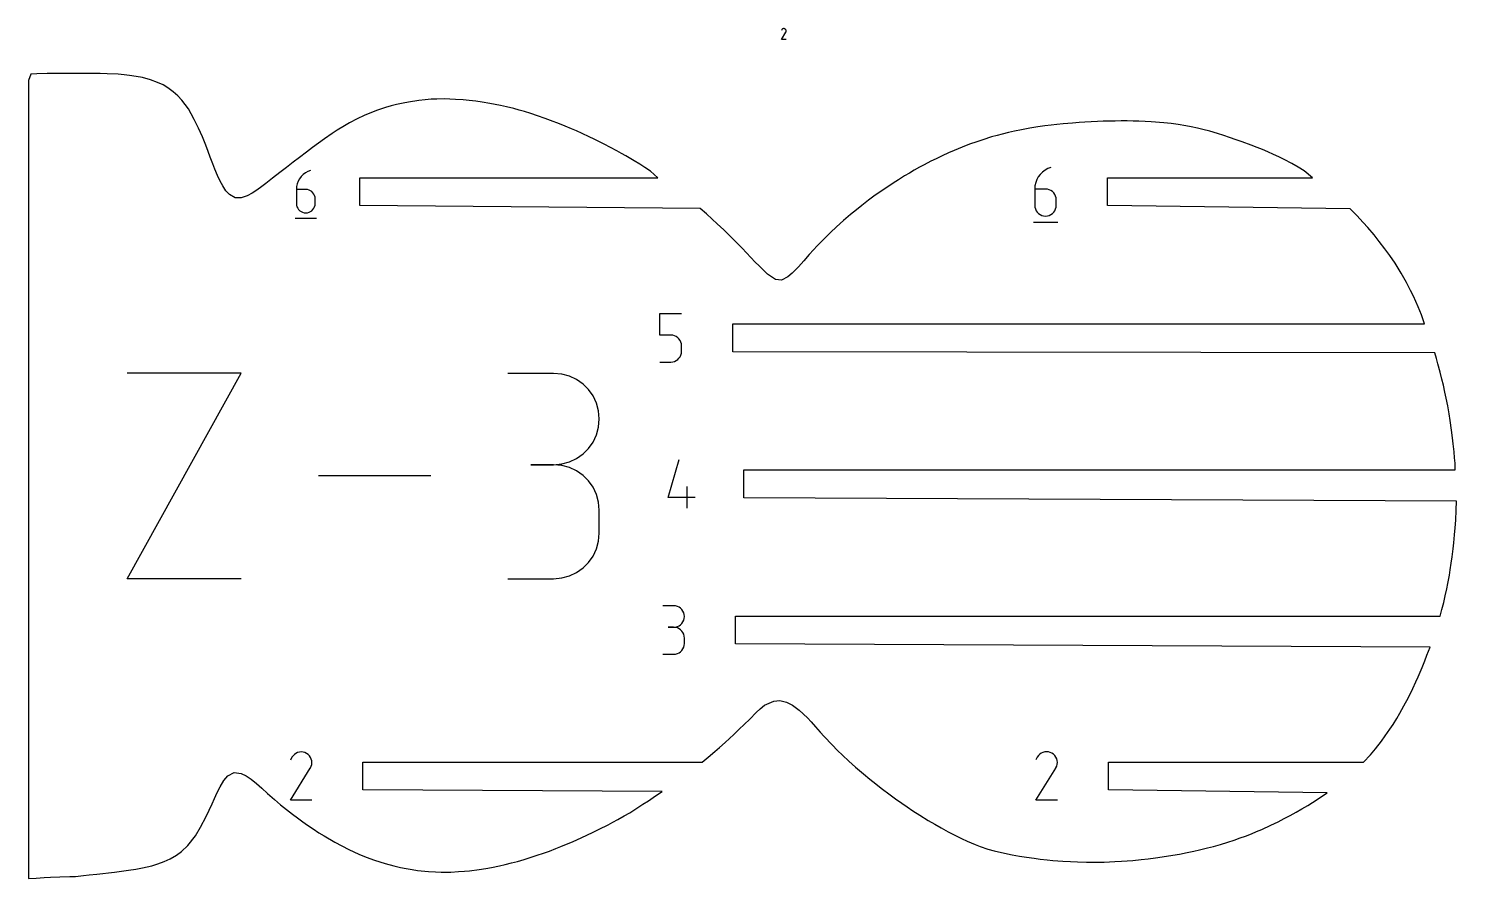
# Model space of a CAD drawing. Extents: x 0 to 600, y 0 to 900.
# Drawn here: x 151.7 to 292.8, y 109.7 to 193.7 of the extents above; entities that cross this region are included whole.
import ezdxf

# ---------------------------------------------------------------- set-up
doc = ezdxf.new("R2010")
doc.units = 0

msp = doc.modelspace()

# ---------------------------------------------------------------- linework, layer by layer
at = {"layer": 'annotation', "color": 1}
for p, q in [((226.123901, 192.633254), (226.565872, 193.34477)), ((226.155982, 193.590475), (226.124576, 193.530231)), ((226.180905, 193.625816), (226.155982, 193.590475)), ((226.210806, 193.655317), (226.180905, 193.625816)), ((226.244777, 193.678743), (226.210806, 193.655317)), ((226.281909, 193.695856), (226.244777, 193.678743)), ((226.321291, 193.706422), (226.281909, 193.695856)), ((226.362014, 193.710203), (226.321291, 193.706422)), ((226.403169, 193.706963), (226.362014, 193.710203)), ((226.443847, 193.696467), (226.403169, 193.706963)), ((226.483138, 193.678477), (226.443847, 193.696467)), ((226.518279, 193.653524), (226.483138, 193.678477)), ((226.483138, 193.678477), (226.483138, 193.678477)), ((226.547661, 193.623579), (226.518279, 193.653524)), ((226.571023, 193.589562), (226.547661, 193.623579)), ((226.565872, 193.34477), (226.566401, 193.345424)), ((226.565872, 193.34477), (226.565872, 193.34477)), ((226.566401, 193.345424), (226.566907, 193.346083)), ((226.566907, 193.346083), (226.567396, 193.346754)), ((226.567396, 193.346754), (226.567869, 193.347441)), ((226.567869, 193.347441), (226.568331, 193.34815)), ((226.568331, 193.34815), (226.568784, 193.348888)), ((226.568784, 193.348888), (226.569232, 193.349658)), ((226.569232, 193.349658), (226.569679, 193.350468)), ((226.569679, 193.350468), (226.570127, 193.351322)), ((226.570127, 193.351322), (226.588376, 193.390503)), ((226.570127, 193.351322), (226.570127, 193.351322)), ((226.588102, 193.552389), (226.571023, 193.589562)), ((226.598639, 193.51298), (226.588102, 193.552389)), ((226.588376, 193.390503), (226.599037, 193.431119)), ((226.60237, 193.47225), (226.598639, 193.51298)), ((226.599037, 193.431119), (226.60237, 193.47225)), ((226.602208, 192.633254), (226.123901, 192.633254)), ((178.869088, 179.269435), (178.676318, 179.075847)), ((179.088783, 179.43511), (178.869088, 179.269435)), ((179.332896, 179.569502), (179.088783, 179.43511)), ((179.598921, 179.669245), (179.332896, 179.569502)), ((179.598921, 179.669245), (179.598921, 179.669245)), ((251.702574, 179.297229), (251.515086, 179.046844)), ((251.923843, 179.519437), (251.702574, 179.297229)), ((252.176016, 179.709603), (251.923843, 179.519437)), ((252.456217, 179.863864), (252.176016, 179.709603)), ((252.76157, 179.978352), (252.456217, 179.863864)), ((252.76157, 179.978352), (252.76157, 179.978352)), ((178.224593, 178.089687), (178.204031, 177.807032)), ((178.204031, 177.807032), (178.204031, 176.417124)), ((179.132646, 177.807032), (178.204031, 177.807032)), ((178.284608, 178.361263), (178.224593, 178.089687)), ((178.381572, 178.618394), (178.284608, 178.361263)), ((178.512977, 178.85771), (178.381572, 178.618394)), ((178.676318, 179.075847), (178.512977, 178.85771)), ((179.29966, 177.792127), (179.132646, 177.807032)), ((179.456814, 177.749142), (179.29966, 177.792127)), ((251.184068, 178.16528), (251.160467, 177.840838)), ((251.160467, 177.840838), (251.160467, 176.245454)), ((252.226364, 177.840838), (251.160467, 177.840838)), ((251.252956, 178.477005), (251.184068, 178.16528)), ((251.364254, 178.772148), (251.252956, 178.477005)), ((251.515086, 179.046844), (251.364254, 178.772148)), ((252.418068, 177.82373), (252.226364, 177.840838)), ((252.598455, 177.77439), (252.418068, 177.82373)), ((252.764525, 177.695793), (252.598455, 177.77439)), ((178.204031, 176.417124), (178.204031, 176.417124)), ((178.204031, 176.417124), (178.219023, 176.250075)), ((179.601495, 177.680668), (179.456814, 177.749142)), ((179.731088, 177.589297), (179.601495, 177.680668)), ((179.84298, 177.477622), (179.731088, 177.589297)), ((179.934558, 177.348236), (179.84298, 177.477622)), ((180.003206, 177.20373), (179.934558, 177.348236)), ((180.046312, 177.046696), (180.003206, 177.20373)), ((180.061262, 176.879727), (180.046312, 177.046696)), ((180.046312, 176.250075), (180.061262, 176.417124)), ((180.061262, 176.417124), (180.061262, 176.879727)), ((180.061262, 176.879727), (180.061262, 176.879727)), ((252.913276, 177.590915), (252.764525, 177.695793)), ((253.04171, 177.462731), (252.913276, 177.590915)), ((253.146826, 177.314217), (253.04171, 177.462731)), ((253.225623, 177.148347), (253.146826, 177.314217)), ((253.275102, 176.968099), (253.225623, 177.148347)), ((253.292261, 176.776446), (253.275102, 176.968099)), ((253.292261, 176.245454), (253.292261, 176.776446)), ((253.292261, 176.776446), (253.292261, 176.776446)), ((178.087724, 174.964737), (180.178617, 174.964737)), ((178.219023, 176.250075), (178.262237, 176.092824)), ((178.262237, 176.092824), (178.331026, 175.948004)), ((178.331026, 175.948004), (178.422744, 175.818245)), ((178.422744, 175.818245), (178.534744, 175.706179)), ((178.534744, 175.706179), (178.66438, 175.614436)), ((178.66438, 175.614436), (178.809007, 175.545648)), ((178.809007, 175.545648), (178.965978, 175.502445)), ((178.965978, 175.502445), (179.132646, 175.48746)), ((179.132646, 175.48746), (179.29966, 175.502445)), ((179.132646, 175.48746), (179.132646, 175.48746)), ((179.29966, 175.502445), (179.456814, 175.545648)), ((179.456814, 175.545648), (179.601495, 175.614436)), ((179.601495, 175.614436), (179.731088, 175.706179)), ((179.731088, 175.706179), (179.84298, 175.818245)), ((179.84298, 175.818245), (179.934558, 175.948004)), ((179.934558, 175.948004), (180.003206, 176.092824)), ((180.003206, 176.092824), (180.046312, 176.250075)), ((251.160467, 176.245454), (251.160467, 176.245454)), ((251.160467, 176.245454), (251.177676, 176.053708)), ((251.177676, 176.053708), (251.227278, 175.873211)), ((251.227278, 175.873211), (251.306236, 175.706981)), ((251.306236, 175.706981), (251.411513, 175.558039)), ((251.411513, 175.558039), (251.540071, 175.429406)), ((251.540071, 175.429406), (251.688872, 175.3241)), ((251.688872, 175.3241), (251.85488, 175.245142)), ((251.85488, 175.245142), (252.035056, 175.195553)), ((252.035056, 175.195553), (252.226364, 175.178352)), ((252.226364, 175.178352), (252.418068, 175.195553)), ((252.226364, 175.178352), (252.226364, 175.178352)), ((252.418068, 175.195553), (252.598455, 175.245142)), ((252.598455, 175.245142), (252.764525, 175.3241)), ((252.764525, 175.3241), (252.913276, 175.429406)), ((252.913276, 175.429406), (253.04171, 175.558039)), ((253.04171, 175.558039), (253.146826, 175.706981)), ((253.146826, 175.706981), (253.225623, 175.873211)), ((253.225623, 175.873211), (253.275102, 176.053708)), ((253.275102, 176.053708), (253.292261, 176.245454)), ((251.026966, 174.578352), (253.426966, 174.578352)), ((214.129032, 163.401924), (214.129032, 165.539438)), ((214.129032, 165.539438), (216.260827, 165.539438)), ((215.19493, 163.401924), (214.129032, 163.401924)), ((215.386317, 163.384816), (215.19493, 163.401924)), ((215.566535, 163.335476), (215.386317, 163.384816)), ((215.732555, 163.256879), (215.566535, 163.335476)), ((215.881347, 163.152001), (215.732555, 163.256879)), ((216.00988, 163.023817), (215.881347, 163.152001)), ((216.115124, 162.875303), (216.00988, 163.023817)), ((216.19405, 162.709433), (216.115124, 162.875303)), ((216.243628, 162.529185), (216.19405, 162.709433)), ((216.260827, 162.337532), (216.243628, 162.529185)), ((216.260827, 161.80654), (216.260827, 162.337532)), ((216.260827, 162.337532), (216.260827, 162.337532)), ((215.566414, 160.806229), (215.732421, 160.885186)), ((215.732421, 160.885186), (215.881223, 160.990492)), ((215.881223, 160.990492), (216.009781, 161.119125)), ((216.009781, 161.119125), (216.115057, 161.268067)), ((216.115057, 161.268067), (216.194016, 161.434297)), ((216.194016, 161.434297), (216.243618, 161.614794)), ((216.243618, 161.614794), (216.260827, 161.80654)), ((161.473169, 139.326955), (172.75552, 159.646401)), ((172.75552, 159.646401), (161.473169, 159.646401)), ((203.617606, 159.622827), (199.10543, 159.622827)), ((204.429131, 159.549986), (203.617606, 159.622827)), ((205.192749, 159.340069), (204.429131, 159.549986)), ((214.129032, 160.739438), (215.19493, 160.739438)), ((215.19493, 160.739438), (215.386237, 160.756639)), ((215.19493, 160.739438), (215.19493, 160.739438)), ((215.386237, 160.756639), (215.566414, 160.806229)), ((205.895757, 159.005988), (205.192749, 159.340069)), ((206.525456, 158.560652), (205.895757, 159.005988)), ((207.069145, 158.016972), (206.525456, 158.560652)), ((207.514122, 157.387859), (207.069145, 158.016972)), ((207.847688, 156.686222), (207.514122, 157.387859)), ((208.057142, 155.924973), (207.847688, 156.686222)), ((208.129782, 155.117022), (208.057142, 155.924973)), ((207.847688, 153.541075), (208.057142, 154.305278)), ((208.057142, 154.305278), (208.129782, 155.117022)), ((208.129782, 155.117022), (208.129782, 155.117022)), ((207.069145, 152.206515), (207.514122, 152.837219)), ((207.514122, 152.837219), (207.847688, 153.541075)), ((205.192749, 150.881373), (205.895757, 151.215786)), ((205.895757, 151.215786), (206.525456, 151.661769)), ((206.525456, 151.661769), (207.069145, 152.206515)), ((214.952591, 147.367626), (216.016983, 151.100525)), ((203.617606, 150.598475), (201.358332, 150.598475)), ((201.358332, 150.598475), (203.617606, 150.598475)), ((203.617606, 150.598475), (204.429131, 150.671334)), ((204.429131, 150.525634), (203.617606, 150.598475)), ((203.617606, 150.598475), (203.617606, 150.598475)), ((204.429131, 150.671334), (205.192749, 150.881373)), ((205.192749, 150.315717), (204.429131, 150.525634)), ((205.895757, 149.981636), (205.192749, 150.315717)), ((206.525456, 149.5363), (205.895757, 149.981636)), ((191.487549, 149.486678), (180.377223, 149.486678)), ((207.069145, 148.99262), (206.525456, 149.5363)), ((207.514122, 148.363507), (207.069145, 148.99262)), ((207.847688, 147.66187), (207.514122, 148.363507)), ((216.81889, 146.300525), (216.81889, 148.432319)), ((208.057142, 146.900621), (207.847688, 147.66187)), ((208.129782, 146.09267), (208.057142, 146.900621)), ((217.617786, 147.367626), (214.952591, 147.367626)), ((208.129782, 143.833397), (208.129782, 146.09267)), ((208.129782, 146.09267), (208.129782, 146.09267)), ((207.847688, 142.263683), (208.057142, 143.02511)), ((208.057142, 143.02511), (208.129782, 143.833397)), ((207.069145, 140.932923), (207.514122, 141.561994)), ((207.514122, 141.561994), (207.847688, 142.263683)), ((205.192749, 139.610203), (205.895757, 139.944148)), ((205.895757, 139.944148), (206.525456, 140.389348)), ((206.525456, 140.389348), (207.069145, 140.932923)), ((172.75552, 139.326955), (161.473169, 139.326955)), ((199.10543, 139.327592), (203.617606, 139.327592)), ((203.617606, 139.327592), (204.429131, 139.400391)), ((203.617606, 139.327592), (203.617606, 139.327592)), ((204.429131, 139.400391), (205.192749, 139.610203)), ((215.480137, 136.656042), (214.41424, 136.656042)), ((215.671841, 136.638835), (215.480137, 136.656042)), ((215.852228, 136.589247), (215.671841, 136.638835)), ((216.018298, 136.510328), (215.852228, 136.589247)), ((216.16705, 136.405127), (216.018298, 136.510328)), ((216.295484, 136.276696), (216.16705, 136.405127)), ((216.400599, 136.128082), (216.295484, 136.276696)), ((216.479397, 135.962337), (216.400599, 136.128082)), ((216.528875, 135.782509), (216.479397, 135.962337)), ((216.546035, 135.591649), (216.528875, 135.782509)), ((216.528875, 135.399894), (216.546035, 135.591649)), ((216.546035, 135.591649), (216.546035, 135.591649)), ((215.480137, 134.524247), (214.946436, 134.524247)), ((214.946436, 134.524247), (215.480137, 134.524247)), ((215.480137, 134.524247), (215.671841, 134.541458)), ((215.671841, 134.50704), (215.480137, 134.524247)), ((215.480137, 134.524247), (215.480137, 134.524247)), ((215.671841, 134.541458), (215.852228, 134.591075)), ((215.852228, 134.457452), (215.671841, 134.50704)), ((215.852228, 134.591075), (216.018298, 134.670072)), ((216.018298, 134.378533), (215.852228, 134.457452)), ((216.018298, 134.670072), (216.16705, 134.775426)), ((216.16705, 134.273333), (216.018298, 134.378533)), ((216.16705, 134.775426), (216.295484, 134.904109)), ((216.295484, 134.144901), (216.16705, 134.273333)), ((216.295484, 134.904109), (216.400599, 135.053099)), ((216.400599, 133.996287), (216.295484, 134.144901)), ((216.400599, 135.053099), (216.479397, 135.219368)), ((216.479397, 135.219368), (216.528875, 135.399894)), ((216.479397, 133.830542), (216.400599, 133.996287)), ((216.528875, 133.650714), (216.479397, 133.830542)), ((216.479397, 132.555345), (216.528875, 132.735214)), ((216.546035, 133.459855), (216.528875, 133.650714)), ((216.528875, 132.735214), (216.546035, 132.926153)), ((216.546035, 132.926153), (216.546035, 133.459855)), ((216.546035, 133.459855), (216.546035, 133.459855)), ((214.41424, 131.861761), (215.480137, 131.861761)), ((215.480137, 131.861761), (215.671841, 131.878958)), ((215.480137, 131.861761), (215.480137, 131.861761)), ((215.671841, 131.878958), (215.852228, 131.928521)), ((215.852228, 131.928521), (216.018298, 132.007408)), ((216.018298, 132.007408), (216.16705, 132.112576)), ((216.16705, 132.112576), (216.295484, 132.240983)), ((216.295484, 132.240983), (216.400599, 132.389587)), ((216.400599, 132.389587), (216.479397, 132.555345)), ((177.767759, 121.671868), (177.629068, 121.40582)), ((177.877821, 121.827938), (177.767759, 121.671868)), ((178.009871, 121.95822), (177.877821, 121.827938)), ((178.159893, 122.061671), (178.009871, 121.95822)), ((178.32387, 122.137248), (178.159893, 122.061671)), ((178.497787, 122.183907), (178.32387, 122.137248)), ((178.677628, 122.200605), (178.497787, 122.183907)), ((178.859375, 122.186299), (178.677628, 122.200605)), ((179.039014, 122.139945), (178.859375, 122.186299)), ((179.212529, 122.0605), (179.039014, 122.139945)), ((179.367719, 121.9503), (179.212529, 122.0605)), ((179.212529, 122.0605), (179.212529, 122.0605)), ((179.497474, 121.818061), (179.367719, 121.9503)), ((179.600642, 121.667836), (179.497474, 121.818061)), ((179.676068, 121.503677), (179.600642, 121.667836)), ((179.722598, 121.329637), (179.676068, 121.503677)), ((251.406545, 121.688956), (251.266573, 121.42045)), ((251.517625, 121.846469), (251.406545, 121.688956)), ((251.650895, 121.977955), (251.517625, 121.846469)), ((251.802303, 122.082362), (251.650895, 121.977955)), ((251.967796, 122.158637), (251.802303, 122.082362)), ((252.14332, 122.205727), (251.967796, 122.158637)), ((252.324822, 122.22258), (252.14332, 122.205727)), ((252.50825, 122.208141), (252.324822, 122.22258)), ((252.689549, 122.161359), (252.50825, 122.208141)), ((252.864667, 122.08118), (252.689549, 122.161359)), ((253.021291, 121.969962), (252.864667, 122.08118)), ((252.864667, 122.08118), (252.864667, 122.08118)), ((253.152245, 121.836501), (253.021291, 121.969962)), ((253.256366, 121.684887), (253.152245, 121.836501)), ((253.332489, 121.519211), (253.256366, 121.684887)), ((253.379449, 121.343563), (253.332489, 121.519211)), ((253.396082, 121.162034), (253.379449, 121.343563)), ((177.626086, 117.444634), (179.577897, 120.586799)), ((179.577897, 120.586799), (179.58023, 120.589686)), ((179.577897, 120.586799), (179.577897, 120.586799)), ((179.58023, 120.589686), (179.582468, 120.592598)), ((179.582468, 120.592598), (179.584624, 120.595559)), ((179.584624, 120.595559), (179.586714, 120.598594)), ((179.586714, 120.598594), (179.588753, 120.601726)), ((179.588753, 120.601726), (179.590755, 120.604982)), ((179.590755, 120.604982), (179.592735, 120.608385)), ((179.592735, 120.608385), (179.594707, 120.611959)), ((179.594707, 120.611959), (179.596687, 120.61573)), ((179.596687, 120.61573), (179.677277, 120.788763)), ((179.596687, 120.61573), (179.596687, 120.61573)), ((179.677277, 120.788763), (179.724356, 120.968128)), ((179.739078, 121.14977), (179.722598, 121.329637)), ((179.724356, 120.968128), (179.739078, 121.14977)), ((251.263563, 117.422658), (253.233411, 120.59386)), ((253.233411, 120.59386), (253.235766, 120.596774)), ((253.233411, 120.59386), (253.233411, 120.59386)), ((253.235766, 120.596774), (253.238024, 120.599713)), ((253.238024, 120.599713), (253.240201, 120.602701)), ((253.240201, 120.602701), (253.24231, 120.605764)), ((253.24231, 120.605764), (253.244368, 120.608926)), ((253.244368, 120.608926), (253.246388, 120.612211)), ((253.246388, 120.612211), (253.248386, 120.615645)), ((253.248386, 120.615645), (253.250377, 120.619253)), ((253.250377, 120.619253), (253.252375, 120.623059)), ((253.252375, 120.623059), (253.33371, 120.797691)), ((253.252375, 120.623059), (253.252375, 120.623059)), ((253.33371, 120.797691), (253.381224, 120.978713)), ((253.381224, 120.978713), (253.396082, 121.162034)), ((179.73836, 117.444634), (177.626086, 117.444634)), ((253.395358, 117.422658), (251.263563, 117.422658))]:
    msp.add_line(p, q, dxfattribs=at)
at = {"layer": 'boundary', "color": 5}
for p, q in [((151.950663, 189.197354), (151.739501, 188.585558)), ((152.557317, 189.224563), (151.950663, 189.197354)), ((153.582837, 189.255307), (152.557317, 189.224563)), ((154.442306, 189.271479), (153.582837, 189.255307)), ((155.186381, 189.272326), (154.442306, 189.271479)), ((156.461297, 189.275899), (155.186381, 189.272326)), ((157.501066, 189.270569), (156.461297, 189.275899)), ((158.230735, 189.262144), (157.501066, 189.270569)), ((158.814671, 189.252667), (158.230735, 189.262144)), ((159.520549, 189.236285), (158.814671, 189.252667)), ((160.595583, 189.184792), (159.520549, 189.236285)), ((161.193742, 189.140175), (160.595583, 189.184792)), ((161.723486, 189.079671), (161.193742, 189.140175)), ((162.368304, 188.98629), (161.723486, 189.079671)), ((151.739501, 188.585558), (151.740155, 182.967458)), ((162.987213, 188.85836), (162.368304, 188.98629)), ((163.80412, 188.640343), (162.987213, 188.85836)), ((164.486172, 188.390743), (163.80412, 188.640343)), ((165.024687, 188.131493), (164.486172, 188.390743)), ((165.510699, 187.834873), (165.024687, 188.131493)), ((166.032311, 187.451292), (165.510699, 187.834873)), ((166.481282, 187.061856), (166.032311, 187.451292)), ((166.896961, 186.618396), (166.481282, 187.061856)), ((167.532439, 185.76894), (166.896961, 186.618396)), ((188.766716, 186.343735), (188.088281, 186.190461)), ((189.269741, 186.444065), (188.766716, 186.343735)), ((190.309678, 186.606089), (189.269741, 186.444065)), ((190.914066, 186.669096), (190.309678, 186.606089)), ((191.528021, 186.716251), (190.914066, 186.669096)), ((192.086091, 186.739403), (191.528021, 186.716251)), ((192.80138, 186.746183), (192.086091, 186.739403)), ((193.34993, 186.733572), (192.80138, 186.746183)), ((193.913168, 186.7069), (193.34993, 186.733572)), ((194.683052, 186.65378), (193.913168, 186.7069)), ((195.276027, 186.594948), (194.683052, 186.65378)), ((195.929056, 186.520626), (195.276027, 186.594948)), ((196.565862, 186.429107), (195.929056, 186.520626)), ((197.30202, 186.309176), (196.565862, 186.429107)), ((197.858393, 186.20822), (197.30202, 186.309176)), ((167.819274, 185.281436), (167.532439, 185.76894)), ((168.116825, 184.718821), (167.819274, 185.281436)), ((184.903039, 185.123176), (184.206824, 184.796742)), ((185.463487, 185.359866), (184.903039, 185.123176)), ((186.220473, 185.642837), (185.463487, 185.359866)), ((187.010184, 185.900071), (186.220473, 185.642837)), ((187.557903, 186.054054), (187.010184, 185.900071)), ((188.088281, 186.190461), (187.557903, 186.054054)), ((198.372829, 186.103949), (197.858393, 186.20822)), ((198.955065, 185.97344), (198.372829, 186.103949)), ((199.697549, 185.791848), (198.955065, 185.97344)), ((200.206379, 185.656417), (199.697549, 185.791848)), ((200.734965, 185.503995), (200.206379, 185.656417)), ((201.369185, 185.310671), (200.734965, 185.503995)), ((202.035255, 185.090288), (201.369185, 185.310671)), ((202.77936, 184.831672), (202.035255, 185.090288)), ((203.320968, 184.632458), (202.77936, 184.831672)), ((168.542908, 183.86038), (168.116825, 184.718821)), ((168.92499, 183.01352), (168.542908, 183.86038)), ((182.235669, 183.668152), (181.754192, 183.349179)), ((182.943541, 184.106535), (182.235669, 183.668152)), ((183.444834, 184.395338), (182.943541, 184.106535)), ((184.206824, 184.796742), (183.444834, 184.395338)), ((204.208625, 184.288241), (203.320968, 184.632458)), ((204.76762, 184.060434), (204.208625, 184.288241)), ((205.373795, 183.806063), (204.76762, 184.060434)), ((205.879239, 183.587217), (205.373795, 183.806063)), ((206.426579, 183.342164), (205.879239, 183.587217)), ((248.552249, 183.425457), (247.95619, 183.279284)), ((249.170696, 183.565313), (248.552249, 183.425457)), ((249.850203, 183.70716), (249.170696, 183.565313)), ((250.668372, 183.855887), (249.850203, 183.70716)), ((251.458079, 183.983333), (250.668372, 183.855887)), ((252.149683, 184.080464), (251.458079, 183.983333)), ((252.787986, 184.160762), (252.149683, 184.080464)), ((253.355749, 184.223533), (252.787986, 184.160762)), ((253.975328, 184.286125), (253.355749, 184.223533)), ((254.886471, 184.365895), (253.975328, 184.286125)), ((255.539256, 184.414396), (254.886471, 184.365895)), ((256.09909, 184.451225), (255.539256, 184.414396)), ((256.739464, 184.486968), (256.09909, 184.451225)), ((257.371316, 184.515959), (256.739464, 184.486968)), ((257.925462, 184.53889), (257.371316, 184.515959)), ((258.55483, 184.555443), (257.925462, 184.53889)), ((259.10721, 184.567253), (258.55483, 184.555443)), ((259.699849, 184.573424), (259.10721, 184.567253)), ((260.295432, 184.572809), (259.699849, 184.573424)), ((260.870901, 184.565903), (260.295432, 184.572809)), ((261.4453, 184.553997), (260.870901, 184.565903)), ((262.086571, 184.533394), (261.4453, 184.553997)), ((262.678582, 184.504037), (262.086571, 184.533394)), ((263.916934, 184.402032), (262.678582, 184.504037)), ((264.641935, 184.32046), (263.916934, 184.402032)), ((265.343842, 184.225127), (264.641935, 184.32046)), ((266.094824, 184.099202), (265.343842, 184.225127)), ((266.610317, 183.998981), (266.094824, 184.099202)), ((267.238578, 183.861679), (266.610317, 183.998981)), ((267.785483, 183.72939), (267.238578, 183.861679)), ((268.45485, 183.550414), (267.785483, 183.72939)), ((269.221335, 183.325456), (268.45485, 183.550414)), ((151.740155, 182.967458), (151.740154, 181.66906)), ((169.261988, 182.166987), (168.92499, 183.01352)), ((169.486663, 181.566746), (169.261988, 182.166987)), ((180.397897, 182.392281), (179.800764, 181.950292)), ((180.986538, 182.814466), (180.397897, 182.392281)), ((181.754192, 183.349179), (180.986538, 182.814466)), ((207.119972, 183.019415), (206.426579, 183.342164)), ((207.619121, 182.781795), (207.119972, 183.019415)), ((208.085122, 182.550942), (207.619121, 182.781795)), ((208.610804, 182.28703), (208.085122, 182.550942)), ((209.255348, 181.95144), (208.610804, 182.28703)), ((244.725425, 182.264891), (243.996526, 181.98545)), ((245.455353, 182.52698), (244.725425, 182.264891)), ((246.027132, 182.7222), (245.455353, 182.52698)), ((246.899707, 182.990039), (246.027132, 182.7222)), ((247.452052, 183.145866), (246.899707, 182.990039)), ((247.95619, 183.279284), (247.452052, 183.145866)), ((269.851378, 183.12596), (269.221335, 183.325456)), ((270.420324, 182.939889), (269.851378, 183.12596)), ((271.063755, 182.716857), (270.420324, 182.939889)), ((271.643007, 182.511879), (271.063755, 182.716857)), ((272.530553, 182.183966), (271.643007, 182.511879)), ((273.131147, 181.949902), (272.530553, 182.183966)), ((151.740154, 181.66906), (151.740154, 176.979806)), ((169.688853, 181.009485), (169.486663, 181.566746)), ((169.945214, 180.331191), (169.688853, 181.009485)), ((178.501375, 180.965536), (177.897845, 180.503954)), ((179.201098, 181.497653), (178.501375, 180.965536)), ((179.800764, 181.950292), (179.201098, 181.497653)), ((209.867649, 181.620391), (209.255348, 181.95144)), ((210.320361, 181.370486), (209.867649, 181.620391)), ((210.772519, 181.114101), (210.320361, 181.370486)), ((211.591731, 180.625616), (210.772519, 181.114101)), ((212.125073, 180.29712), (211.591731, 180.625616)), ((241.413811, 180.843213), (240.896102, 180.584282)), ((242.005086, 181.12466), (241.413811, 180.843213)), ((242.637822, 181.413442), (242.005086, 181.12466)), ((243.186724, 181.653703), (242.637822, 181.413442)), ((243.996526, 181.98545), (243.186724, 181.653703)), ((273.654741, 181.737884), (273.131147, 181.949902)), ((274.190519, 181.510744), (273.654741, 181.737884)), ((274.769228, 181.257596), (274.190519, 181.510744)), ((275.264743, 181.027264), (274.769228, 181.257596)), ((275.809851, 180.764469), (275.264743, 181.027264)), ((276.563089, 180.370237), (275.809851, 180.764469)), ((170.14933, 179.802258), (169.945214, 180.331191)), ((170.415758, 179.172185), (170.14933, 179.802258)), ((176.557112, 179.480405), (175.841101, 178.926739)), ((177.219341, 179.986788), (176.557112, 179.480405)), ((177.897845, 180.503954), (177.219341, 179.986788)), ((212.647347, 179.965327), (212.125073, 180.29712)), ((213.189592, 179.60852), (212.647347, 179.965327)), ((213.926592, 178.951352), (213.189592, 179.60852)), ((238.779684, 179.423414), (238.299598, 179.139367)), ((239.247104, 179.696822), (238.779684, 179.423414)), ((239.785035, 179.996757), (239.247104, 179.696822)), ((240.251369, 180.248888), (239.785035, 179.996757)), ((240.896102, 180.584282), (240.251369, 180.248888)), ((277.197555, 180.007814), (276.563089, 180.370237)), ((277.790337, 179.648802), (277.197555, 180.007814)), ((278.598294, 178.951352), (277.790337, 179.648802)), ((170.664922, 178.639627), (170.415758, 179.172185)), ((170.950641, 178.149145), (170.664922, 178.639627)), ((171.244203, 177.669428), (170.950641, 178.149145)), ((174.779805, 178.095814), (174.294821, 177.73809)), ((175.186663, 178.408674), (174.779805, 178.095814)), ((175.841101, 178.926739), (175.186663, 178.408674)), ((184.487402, 176.205352), (184.487402, 178.951352)), ((184.487402, 178.951352), (213.926592, 178.951352)), ((236.339888, 177.878011), (235.701222, 177.436259)), ((237.170233, 178.428533), (236.339888, 177.878011)), ((237.68594, 178.760034), (237.170233, 178.428533)), ((238.299598, 179.139367), (237.68594, 178.760034)), ((258.353966, 176.205353), (258.353966, 178.951352)), ((258.353966, 178.951352), (278.598294, 178.951352)), ((151.740154, 176.979806), (151.740155, 176.101463)), ((171.596224, 177.297622), (171.244203, 177.669428)), ((172.13879, 176.976458), (171.596224, 177.297622)), ((172.738289, 176.966993), (172.13879, 176.976458)), ((173.333504, 177.168702), (172.738289, 176.966993)), ((173.82623, 177.424379), (173.333504, 177.168702)), ((174.294821, 177.73809), (173.82623, 177.424379)), ((234.747413, 176.741989), (234.076107, 176.228862)), ((235.268649, 177.127012), (234.747413, 176.741989)), ((235.701222, 177.436259), (235.268649, 177.127012)), ((151.740155, 176.101463), (151.740154, 174.137792)), ((218.098251, 175.920586), (184.487402, 176.205352)), ((218.716505, 175.382853), (218.098251, 175.920586)), ((219.277285, 174.881768), (218.716505, 175.382853)), ((232.971048, 175.335365), (232.274488, 174.739807)), ((233.543773, 175.806014), (232.971048, 175.335365)), ((234.076107, 176.228862), (233.543773, 175.806014)), ((282.316721, 175.896989), (258.353966, 176.205353)), ((282.975618, 175.219021), (282.316721, 175.896989)), ((283.599389, 174.54813), (282.975618, 175.219021)), ((151.740154, 174.137792), (151.740154, 170.909509)), ((219.79022, 174.411249), (219.277285, 174.881768)), ((220.425851, 173.811972), (219.79022, 174.411249)), ((220.866416, 173.384173), (220.425851, 173.811972)), ((231.584221, 174.119831), (230.965143, 173.538827)), ((232.274488, 174.739807), (231.584221, 174.119831)), ((284.06207, 174.031224), (283.599389, 174.54813)), ((284.683624, 173.304351), (284.06207, 174.031224)), ((221.331578, 172.926251), (220.866416, 173.384173)), ((221.881183, 172.366851), (221.331578, 172.926251)), ((222.251053, 171.984817), (221.881183, 172.366851)), ((229.672543, 172.230225), (229.29674, 171.825007)), ((230.405128, 172.987136), (229.672543, 172.230225)), ((230.965143, 173.538827), (230.405128, 172.987136)), ((285.20607, 172.664384), (284.683624, 173.304351)), ((285.755348, 171.95098), (285.20607, 172.664384)), ((151.740154, 170.909509), (151.740154, 169.015096)), ((223.092121, 171.091573), (222.251053, 171.984817)), ((223.550586, 170.617336), (223.092121, 171.091573)), ((228.32869, 170.747499), (227.807243, 170.16724)), ((228.881253, 171.369001), (228.32869, 170.747499)), ((229.29674, 171.825007), (228.881253, 171.369001)), ((286.235261, 171.29147), (285.755348, 171.95098)), ((286.762839, 170.509328), (286.235261, 171.29147)), ((223.921619, 170.244573), (223.550586, 170.617336)), ((224.314825, 169.856132), (223.921619, 170.244573)), ((224.764517, 169.437232), (224.314825, 169.856132)), ((225.541652, 168.911934), (224.764517, 169.437232)), ((227.182194, 169.539496), (226.749113, 169.163676)), ((227.807243, 170.16724), (227.182194, 169.539496)), ((287.36578, 169.5314), (286.762839, 170.509328)), ((287.632469, 169.072865), (287.36578, 169.5314)), ((151.740154, 169.015096), (151.740155, 166.844674)), ((226.136482, 168.836533), (225.541652, 168.911934)), ((226.749113, 169.163676), (226.136482, 168.836533)), ((287.88974, 168.607247), (287.632469, 169.072865)), ((288.296968, 167.818876), (287.88974, 168.607247)), ((151.740155, 166.844674), (151.740154, 163.722069)), ((288.58236, 167.244029), (288.296968, 167.818876)), ((289.056036, 166.196181), (288.58236, 167.244029)), ((289.385465, 165.402138), (289.056036, 166.196181)), ((289.660166, 164.512438), (289.385465, 165.402138)), ((151.740154, 163.722069), (151.740154, 163.079917)), ((221.322532, 161.766439), (221.322532, 164.512438)), ((221.322532, 164.512438), (289.660166, 164.512438)), ((151.740154, 163.079917), (151.740154, 160.235764)), ((290.683328, 161.662096), (221.322532, 161.766439)), ((290.854129, 161.093109), (290.683328, 161.662096)), ((291.003635, 160.566899), (290.854129, 161.093109)), ((151.740154, 160.235764), (151.740155, 158.682436)), ((291.226233, 159.735723), (291.003635, 160.566899)), ((291.399268, 159.04939), (291.226233, 159.735723)), ((151.740155, 158.682436), (151.740154, 157.803126)), ((291.53483, 158.470045), (291.399268, 159.04939)), ((291.692836, 157.768186), (291.53483, 158.470045)), ((151.740154, 157.803126), (151.740154, 156.645747)), ((151.740154, 156.645747), (151.740155, 155.979985)), ((291.81672, 157.186093), (291.692836, 157.768186)), ((291.963584, 156.429996), (291.81672, 157.186093)), ((151.740155, 155.979985), (151.740154, 153.748753)), ((292.109441, 155.620882), (291.963584, 156.429996)), ((292.217294, 154.966715), (292.109441, 155.620882)), ((292.355778, 154.017596), (292.217294, 154.966715)), ((292.448994, 153.257153), (292.355778, 154.017596)), ((151.740154, 153.748753), (151.740154, 151.646067)), ((292.516187, 152.669562), (292.448994, 153.257153)), ((292.598165, 151.859119), (292.516187, 152.669562)), ((151.740154, 151.646067), (151.740155, 149.640335)), ((292.646726, 151.27518), (292.598165, 151.859119)), ((292.690261, 150.747791), (292.646726, 151.27518)), ((151.740155, 149.640335), (151.740154, 147.852541)), ((222.41279, 147.327525), (222.41279, 150.073525)), ((222.41279, 150.073525), (292.715952, 150.073524)), ((292.715952, 150.073524), (292.690261, 150.747791)), ((151.740154, 147.852541), (151.740155, 146.961513)), ((151.740155, 146.961513), (151.740154, 145.13721)), ((292.829661, 146.976457), (222.41279, 147.327525)), ((292.81146, 146.096091), (292.829661, 146.976457)), ((292.760375, 145.12564), (292.81146, 146.096091)), ((151.740154, 145.13721), (151.740154, 143.636188)), ((292.6512, 143.651059), (292.710756, 144.3634)), ((292.710756, 144.3634), (292.760375, 145.12564)), ((151.740154, 143.636188), (151.740154, 139.544508)), ((292.509265, 142.286408), (292.575069, 142.857689)), ((292.575069, 142.857689), (292.6512, 143.651059)), ((292.322912, 140.859157), (292.413229, 141.482371)), ((292.413229, 141.482371), (292.509265, 142.286408)), ((291.988876, 138.864693), (292.139643, 139.687912)), ((292.139643, 139.687912), (292.224957, 140.194022)), ((292.224957, 140.194022), (292.322912, 140.859157)), ((151.740154, 139.544508), (151.740154, 138.811697)), ((151.740154, 138.811697), (151.740154, 138.134223)), ((291.731845, 137.642224), (291.883053, 138.334818)), ((291.883053, 138.334818), (291.988876, 138.864693)), ((151.740154, 138.134223), (151.740154, 134.193047)), ((291.4003, 136.28591), (291.572884, 136.972441)), ((291.572884, 136.972441), (291.731845, 137.642224)), ((221.607739, 132.888611), (221.607739, 135.634611)), ((221.607739, 135.634611), (291.221324, 135.634611)), ((291.221324, 135.634611), (291.4003, 136.28591)), ((151.740154, 134.193047), (151.740155, 132.35606)), ((290.221116, 132.568323), (221.607739, 132.888611)), ((151.740155, 132.35606), (151.740154, 130.583605)), ((289.695654, 131.192724), (289.919822, 131.760032)), ((289.919822, 131.760032), (290.221116, 132.568323)), ((151.740154, 130.583605), (151.740155, 128.722192)), ((289.032383, 129.616072), (289.439492, 130.561656)), ((289.439492, 130.561656), (289.695654, 131.192724)), ((151.740155, 128.722192), (151.740154, 127.129057)), ((288.076057, 127.600346), (288.506225, 128.470476)), ((288.506225, 128.470476), (288.823293, 129.14723)), ((288.823293, 129.14723), (289.032383, 129.616072)), ((151.740154, 127.129057), (151.740154, 125.600172)), ((224.46985, 126.810441), (225.37213, 127.217029)), ((225.37213, 127.217029), (225.974949, 127.284974)), ((225.974949, 127.284974), (226.647957, 127.1204)), ((226.647957, 127.1204), (227.232839, 126.83496)), ((287.630115, 126.750182), (288.076057, 127.600346)), ((151.740154, 125.600172), (151.740155, 124.274978)), ((222.99319, 125.446851), (223.639036, 126.105138)), ((223.639036, 126.105138), (224.024518, 126.475777)), ((224.024518, 126.475777), (224.46985, 126.810441)), ((227.232839, 126.83496), (227.891311, 126.344248)), ((227.891311, 126.344248), (228.692745, 125.573075)), ((228.692745, 125.573075), (229.056396, 125.176257)), ((286.926759, 125.518842), (287.223967, 126.024579)), ((287.223967, 126.024579), (287.630115, 126.750182)), ((151.740155, 124.274978), (151.740154, 122.286545)), ((221.442723, 123.939953), (221.970724, 124.439431)), ((221.970724, 124.439431), (222.446526, 124.89927)), ((222.446526, 124.89927), (222.99319, 125.446851)), ((229.056396, 125.176257), (229.502244, 124.684852)), ((229.502244, 124.684852), (229.962257, 124.168422)), ((229.962257, 124.168422), (230.367586, 123.71982)), ((285.791838, 123.784295), (286.263725, 124.469229)), ((286.263725, 124.469229), (286.56478, 124.928999)), ((286.56478, 124.928999), (286.926759, 125.518842)), ((220.011337, 122.642655), (220.582452, 123.152486)), ((220.582452, 123.152486), (221.442723, 123.939953)), ((230.367586, 123.71982), (231.141636, 122.889863)), ((231.141636, 122.889863), (231.673775, 122.350566)), ((284.822843, 122.517988), (285.418699, 123.2795)), ((285.418699, 123.2795), (285.791838, 123.784295)), ((151.740154, 122.286545), (151.740154, 120.424227)), ((218.282811, 121.195697), (218.880782, 121.679576)), ((218.880782, 121.679576), (219.55331, 122.246822)), ((219.55331, 122.246822), (220.011337, 122.642655)), ((231.673775, 122.350566), (232.156809, 121.880553)), ((232.156809, 121.880553), (232.801736, 121.277704)), ((283.649586, 121.195697), (284.32179, 121.925066)), ((284.32179, 121.925066), (284.822843, 122.517988)), ((151.740154, 120.424227), (151.740154, 118.897319)), ((171.434305, 119.831944), (172.049715, 120.166393)), ((172.049715, 120.166393), (172.747591, 120.080273)), ((172.747591, 120.080273), (173.244342, 119.852262)), ((184.75488, 118.449697), (184.75488, 121.195697)), ((184.75488, 121.195697), (218.282811, 121.195697)), ((232.801736, 121.277704), (233.451399, 120.699301)), ((233.451399, 120.699301), (234.225422, 120.035788)), ((234.225422, 120.035788), (234.858346, 119.516842)), ((258.457062, 118.449696), (258.457062, 121.195697)), ((258.457062, 121.195697), (283.649586, 121.195697)), ((151.740154, 118.897319), (151.740445, 115.840842)), ((170.385198, 118.184412), (170.660183, 118.742998)), ((170.660183, 118.742998), (171.023952, 119.378193)), ((171.023952, 119.378193), (171.434305, 119.831944)), ((173.244342, 119.852262), (173.735142, 119.511941)), ((173.735142, 119.511941), (174.264708, 119.071837)), ((174.264708, 119.071837), (174.773051, 118.610735)), ((174.773051, 118.610735), (175.361733, 118.090609)), ((234.858346, 119.516842), (235.463588, 119.036456)), ((235.463588, 119.036456), (235.985024, 118.634987)), ((235.985024, 118.634987), (236.888616, 117.957707)), ((169.870437, 117.083191), (170.104749, 117.585055)), ((170.104749, 117.585055), (170.385198, 118.184412)), ((175.361733, 118.090609), (176.030348, 117.511044)), ((176.030348, 117.511044), (176.646344, 116.989814)), ((214.352482, 118.299697), (184.75488, 118.449697)), ((212.450462, 117.027426), (212.994812, 117.385145)), ((212.994812, 117.385145), (213.464745, 117.70048)), ((213.464745, 117.70048), (213.898855, 117.991577)), ((213.898855, 117.991577), (214.352482, 118.299697)), ((236.888616, 117.957707), (237.418596, 117.571687)), ((237.418596, 117.571687), (238.025431, 117.141673)), ((238.025431, 117.141673), (238.546211, 116.782784)), ((280.05641, 118.158823), (258.457062, 118.449696)), ((278.14986, 116.922877), (278.595001, 117.195381)), ((278.595001, 117.195381), (279.081523, 117.504628)), ((279.081523, 117.504628), (279.602552, 117.848901)), ((279.602552, 117.848901), (280.05641, 118.158823)), ((151.740445, 115.840842), (151.740155, 115.01976)), ((168.733921, 114.754639), (169.279276, 115.815973)), ((169.279276, 115.815973), (169.585613, 116.461667)), ((169.585613, 116.461667), (169.870437, 117.083191)), ((176.646344, 116.989814), (177.21174, 116.528001)), ((177.21174, 116.528001), (177.831076, 116.037518)), ((177.831076, 116.037518), (178.30743, 115.674619)), ((209.980893, 115.536536), (210.593814, 115.882526)), ((210.593814, 115.882526), (211.138092, 116.200011)), ((211.138092, 116.200011), (211.73263, 116.570483)), ((211.73263, 116.570483), (212.450462, 117.027426)), ((238.546211, 116.782784), (239.131023, 116.390258)), ((239.131023, 116.390258), (239.807077, 115.951109)), ((239.807077, 115.951109), (240.638748, 115.431374)), ((275.800247, 115.607434), (276.389363, 115.919452)), ((276.389363, 115.919452), (276.992714, 116.250785)), ((276.992714, 116.250785), (277.560641, 116.575688)), ((277.560641, 116.575688), (278.14986, 116.922877)), ((151.740155, 115.01976), (151.740588, 114.432882)), ((151.740588, 114.432882), (151.740173, 113.852429)), ((168.233721, 113.912426), (168.733921, 114.754639)), ((178.30743, 115.674619), (178.844006, 115.280495)), ((178.844006, 115.280495), (179.310346, 114.952373)), ((179.310346, 114.952373), (179.84838, 114.588285)), ((179.84838, 114.588285), (180.421205, 114.218411)), ((207.471263, 114.247722), (208.127096, 114.568541)), ((208.127096, 114.568541), (208.996106, 115.011096)), ((208.996106, 115.011096), (209.483877, 115.267742)), ((209.483877, 115.267742), (209.980893, 115.536536)), ((240.638748, 115.431374), (241.275433, 115.050748)), ((241.275433, 115.050748), (241.918756, 114.686801)), ((241.918756, 114.686801), (242.611964, 114.311007)), ((242.611964, 114.311007), (243.263701, 113.969633)), ((272.564996, 114.117873), (273.075513, 114.323026)), ((273.075513, 114.323026), (273.591875, 114.546422)), ((273.591875, 114.546422), (274.489216, 114.955308)), ((274.489216, 114.955308), (275.199884, 115.303441)), ((275.199884, 115.303441), (275.800247, 115.607434)), ((151.740173, 113.852429), (151.740166, 112.618877)), ((166.864777, 112.357751), (167.479978, 112.962627)), ((167.479978, 112.962627), (168.233721, 113.912426)), ((180.421205, 114.218411), (180.946242, 113.89886)), ((180.946242, 113.89886), (181.993227, 113.286963)), ((181.993227, 113.286963), (182.694561, 112.910285)), ((182.694561, 112.910285), (183.387918, 112.562861)), ((204.328324, 112.851717), (205.539604, 113.362521)), ((205.539604, 113.362521), (206.347054, 113.722826)), ((206.347054, 113.722826), (206.955186, 114.003678)), ((206.955186, 114.003678), (207.471263, 114.247722)), ((243.263701, 113.969633), (243.937313, 113.639279)), ((243.937313, 113.639279), (244.498145, 113.379812)), ((244.498145, 113.379812), (245.285052, 113.037719)), ((245.285052, 113.037719), (245.781109, 112.85062)), ((268.818488, 112.864894), (269.508169, 113.059616)), ((269.508169, 113.059616), (270.256564, 113.287777)), ((270.256564, 113.287777), (270.877371, 113.489793)), ((270.877371, 113.489793), (271.468405, 113.696495)), ((271.468405, 113.696495), (271.988887, 113.889519)), ((271.988887, 113.889519), (272.564996, 114.117873)), ((151.740154, 112.10323), (151.739324, 110.411825)), ((151.740166, 112.618877), (151.740154, 112.10323)), ((165.14312, 111.367084), (165.715911, 111.632968)), ((165.715911, 111.632968), (166.372606, 111.999919)), ((166.372606, 111.999919), (166.864777, 112.357751)), ((183.387918, 112.562861), (183.877058, 112.330608)), ((183.877058, 112.330608), (184.369806, 112.11172)), ((184.369806, 112.11172), (185.107827, 111.80428)), ((185.107827, 111.80428), (185.912959, 111.505664)), ((185.912959, 111.505664), (186.444, 111.324322)), ((200.046196, 111.384925), (200.719375, 111.576937)), ((200.719375, 111.576937), (201.309345, 111.757432)), ((201.309345, 111.757432), (201.911887, 111.952258)), ((201.911887, 111.952258), (202.705105, 112.227371)), ((202.705105, 112.227371), (203.198999, 112.407174)), ((203.198999, 112.407174), (203.834354, 112.651663)), ((203.834354, 112.651663), (204.328324, 112.851717)), ((245.781109, 112.85062), (246.539476, 112.598282)), ((246.539476, 112.598282), (247.152358, 112.424773)), ((247.152358, 112.424773), (247.861383, 112.257657)), ((247.861383, 112.257657), (248.933522, 112.039141)), ((248.933522, 112.039141), (249.665609, 111.908573)), ((249.665609, 111.908573), (250.363193, 111.79371)), ((250.363193, 111.79371), (251.108484, 111.686792)), ((251.108484, 111.686792), (251.687739, 111.614542)), ((251.687739, 111.614542), (252.387005, 111.537618)), ((252.387005, 111.537618), (252.942736, 111.484013)), ((252.942736, 111.484013), (253.933186, 111.405077)), ((259.749836, 111.396523), (260.843989, 111.484007)), ((260.843989, 111.484007), (261.690023, 111.569599)), ((261.690023, 111.569599), (262.375941, 111.645716)), ((262.375941, 111.645716), (263.105006, 111.739485)), ((263.105006, 111.739485), (263.752797, 111.82992)), ((263.752797, 111.82992), (264.388813, 111.925996)), ((264.388813, 111.925996), (265.448811, 112.105071)), ((265.448811, 112.105071), (266.223044, 112.253896)), ((266.223044, 112.253896), (266.86824, 112.388995)), ((266.86824, 112.388995), (267.437342, 112.518017)), ((267.437342, 112.518017), (268.234945, 112.713215)), ((268.234945, 112.713215), (268.818488, 112.864894)), ((151.739324, 110.411825), (151.740158, 109.697125)), ((157.738756, 110.040996), (158.47972, 110.120629)), ((158.47972, 110.120629), (159.090538, 110.188067)), ((159.090538, 110.188067), (159.629459, 110.25056)), ((159.629459, 110.25056), (160.22401, 110.322601)), ((160.22401, 110.322601), (160.922824, 110.410171)), ((160.922824, 110.410171), (161.606937, 110.505934)), ((161.606937, 110.505934), (162.354724, 110.623471)), ((162.354724, 110.623471), (162.982839, 110.742556)), ((162.982839, 110.742556), (163.933378, 110.959859)), ((163.933378, 110.959859), (164.498553, 111.127531)), ((164.498553, 111.127531), (165.14312, 111.367084)), ((186.444, 111.324322), (186.988801, 111.15948)), ((186.988801, 111.15948), (187.822719, 110.93037)), ((187.822719, 110.93037), (188.486351, 110.776654)), ((188.486351, 110.776654), (189.043819, 110.667166)), ((189.043819, 110.667166), (189.645269, 110.567659)), ((189.645269, 110.567659), (190.180178, 110.492296)), ((190.180178, 110.492296), (191.264279, 110.379531)), ((191.264279, 110.379531), (191.938517, 110.338847)), ((191.938517, 110.338847), (192.513572, 110.322005)), ((192.513572, 110.322005), (193.450608, 110.333699)), ((193.450608, 110.333699), (194.21338, 110.370519)), ((194.21338, 110.370519), (194.80737, 110.41486)), ((194.80737, 110.41486), (195.317078, 110.465876)), ((195.317078, 110.465876), (196.258834, 110.582096)), ((196.258834, 110.582096), (196.919699, 110.686711)), ((196.919699, 110.686711), (197.49529, 110.786128)), ((197.49529, 110.786128), (198.275662, 110.948378)), ((198.275662, 110.948378), (198.842861, 111.076607)), ((198.842861, 111.076607), (199.471702, 111.230714)), ((199.471702, 111.230714), (200.046196, 111.384925)), ((253.933186, 111.405077), (254.68385, 111.359965)), ((254.68385, 111.359965), (255.371786, 111.328884)), ((255.371786, 111.328884), (256.287613, 111.302703)), ((256.287613, 111.302703), (256.803537, 111.301542)), ((256.803537, 111.301542), (257.330196, 111.300417)), ((257.330196, 111.300417), (258.019437, 111.31511)), ((258.019437, 111.31511), (258.538714, 111.332908)), ((258.538714, 111.332908), (259.077224, 111.357432)), ((259.077224, 111.357432), (259.749836, 111.396523)), ((151.740158, 109.697125), (152.478806, 109.735959)), ((152.478806, 109.735959), (153.265311, 109.784811)), ((153.265311, 109.784811), (153.904533, 109.830754)), ((153.904533, 109.830754), (154.816849, 109.85567)), ((154.816849, 109.85567), (155.808242, 109.88977)), ((155.808242, 109.88977), (156.366333, 109.906642)), ((156.366333, 109.906642), (157.160362, 109.982506)), ((157.160362, 109.982506), (157.738756, 110.040996))]:
    msp.add_line(p, q, dxfattribs=at)

doc.saveas('drawing.dxf')
